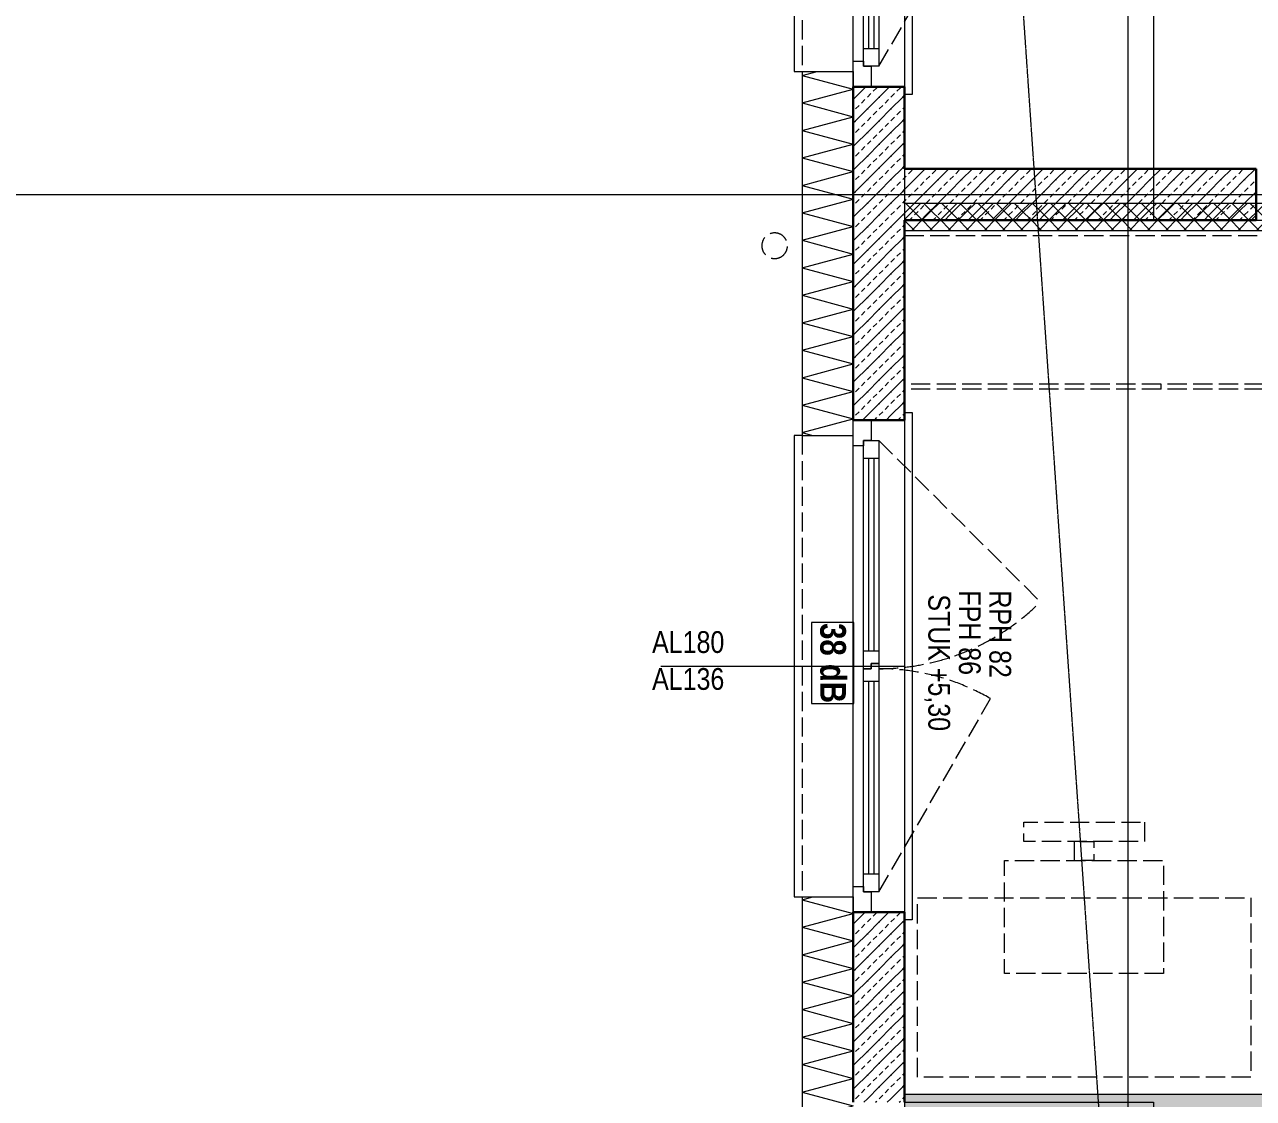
# Model space of a CAD drawing. Header units: metres. Extents: x -16782 to 57285, y -22997 to 18599.
# Drawn here: x 9652 to 14444, y -2366 to 1823 of the extents above; entities that cross this region are included whole.
import ezdxf
from ezdxf.enums import TextEntityAlignment as Align

# ---------------------------------------------------------------- set-up
doc = ezdxf.new("R2010")
doc.units = ezdxf.units.M
doc.header["$MEASUREMENT"] = 0
doc.linetypes.add('Strichlinie eng', pattern=[0.1, 0.075, -0.025])
doc.linetypes.add('Untersicht', pattern=[0.125, 0.1, -0.025])
for name, color, linetype in [('110 Wand Aussen', 7, 'Continuous'), ('11__100 Achsraster', 7, 'Continuous'), ('130 Wand Innen', 7, 'Continuous'), ('220 Bodenaufbau', 7, 'Continuous'), ('510 Moeblierung', 7, 'Continuous'), ('710 Kanal RW', 7, 'Continuous'), ('936 Beschriftung PP Schallschutz', 7, 'Continuous'), ('938 Beschriftung Statik', 7, 'Continuous'), ('Neubau_120 Wand Innen tragend', 7, 'Continuous'), ('Neubau_130 Wand Innen', 7, 'Continuous')]:
    doc.layers.add(name, color=color, linetype=linetype)
doc.styles.add('ERSTELLTER_STIL_1', font='ARIALN.TTF')
doc.styles.add('ERSTELLTER_STIL_3', font='ARIALNB.TTF')
doc.styles.add('ERSTELLTER_STIL_4', font='arialbd.ttf')
doc.linetypes.add('Grenze Bezirk', pattern='A,0,[2,22HAUS116_408 STG1 _ 1.Stock_IndexB_2026-08-161.Shx,S=0.001587,R=0,X=0,Y=0],-0.25,0', length=0.25)
pattern_1 = [(225, (0, 0), (-0.03535534, 0.03535534), [0.05, 0]), (315, (0, 0), (0.03535534, 0.03535534), [0.05, 0])]
pattern_2 = [(45, (0, 0), (-0.04596194, 0.04596194), [0.0195, -0.013]), (45, (-0.02298, 0.02298), (-0.04596194, 0.04596194), [0.065, 0])]

# ---------------------------------------------------------------- blocks, each defined once
blk = doc.blocks.new('Decke_4_1', base_point=(15.3798, 15.651))
at = {"layer": '220 Bodenaufbau', "color": 7, "linetype": 'Continuous', "lineweight": 13, "flags": 128}
blk.add_lwpolyline([(15.3798, 15.651), (10.06, 15.651), (10.06, 12.8333), (15.68, 12.8333), (15.68, 12.9333), (17.44, 12.9333), (17.44, 13.0333), (20.24, 13.0333), (20.24, 12.8833), (21.32, 12.8833), (21.32, 13.0333), (21.52, 13.0333), (21.52, 13.591), (21.52, 15.651), (19.6998, 15.651), (19.6998, 14.431), (19.6998, 14.241), (15.3798, 14.241), (15.3798, 14.431)], close=True, dxfattribs=at)
blk = doc.blocks.new('Garderobe 01 27[24]_1', base_point=(11.09, 12.1733))
at = {"layer": '510 Moeblierung', "color": 253, "linetype": 'Strichlinie eng', "lineweight": 9, "true_color": 0x9f9f9f}
for p, q in [((11.09, 12.1933), (9.09, 12.1933)), ((10.09, 12.1733), (10.09, 12.1933)), ((11.09, 12.1733), (11.09, 12.1933))]:
    blk.add_line(p, q, dxfattribs=at)
at = {"layer": '510 Moeblierung', "color": 253, "linetype": 'Strichlinie eng', "lineweight": 9, "true_color": 0x9f9f9f, "flags": 128}
blk.add_lwpolyline([(11.09, 12.1733), (9.09, 12.1733), (9.09, 12.7733), (11.09, 12.7733)], close=True, dxfattribs=at)
blk = doc.blocks.new('Büroarbeitsplatz 27[25]_1', base_point=(10.44, 9.4899))
at = {"layer": '510 Moeblierung', "color": 253, "linetype": 'Strichlinie eng', "lineweight": 9, "true_color": 0x9f9f9f, "flags": 128}
for points in [[(10.025, 10.4849), (10.025, 10.4099), (9.555, 10.4099), (9.555, 10.4849)], [(9.7525, 10.3349), (9.7525, 10.4099), (9.8275, 10.4099), (9.8275, 10.3349)], [(10.1, 9.8949), (9.48, 9.8949), (9.48, 10.3349), (10.1, 10.3349)], [(10.44, 9.4899), (9.14, 9.4899), (9.14, 10.1899), (10.44, 10.1899)]]:
    blk.add_lwpolyline(points, close=True, dxfattribs=at)
blk = doc.blocks.new('Wand_4_1', base_point=(14.08, 9.422))
at = {"layer": '130 Wand Innen', "linetype": 'Continuous', "lineweight": 13, "true_color": 0xa7a7a7}
h = blk.add_hatch(dxfattribs=at)
h.set_pattern_fill('GIPSKARTONWAND_0001', color=253, style=0, pattern_type=2)
h.set_pattern_definition(pattern_1)
h.paths.add_polyline_path([(14.08, 9.422), (9.09, 9.422), (9.09, 9.317), (14.08, 9.317)])
h = blk.add_hatch(dxfattribs=at)
h.set_pattern_fill('GIPSKARTONWAND_0001', color=253, style=0, pattern_type=2)
h.set_pattern_definition(pattern_1)
h.paths.add_polyline_path([(14.08, 9.422), (14.08, 9.317), (14.185, 9.317), (14.185, 9.422)])
at = {"layer": '130 Wand Innen', "color": 7, "linetype": 'Continuous', "lineweight": 13, "flags": 128}
for points in [[(12.6151, 9.422), (9.09, 9.422)], [(9.09, 9.422), (9.09, 9.317)], [(14.08, 9.422), (12.7201, 9.422)], [(9.09, 9.317), (14.08, 9.317)]]:
    blk.add_lwpolyline(points, dxfattribs=at)
at = {"layer": 'Neubau_130 Wand Innen', "color": 7, "linetype": 'Continuous', "lineweight": 13}
blk.add_line((14.185, 9.317), (14.185, 9.422), dxfattribs=at)
blk = doc.blocks.new('Wand_5_1', base_point=(12.1151, 12.7933))
at = {"layer": '130 Wand Innen', "linetype": 'Continuous', "lineweight": 13, "true_color": 0xa7a7a7}
h = blk.add_hatch(dxfattribs=at)
h.set_pattern_fill('GIPSKARTONWAND_0001', color=253, style=0, pattern_type=2)
h.set_pattern_definition([(44.99998, (0, 0), (-0.03535533, 0.03535535), [0.05, 0]), (134.99998, (0, 0), (0.03535535, 0.03535533), [0.05, 0])])
h.paths.add_polyline_path([(12.1151, 12.8983), (9.09, 12.8983), (9.09, 12.7933), (12.1151, 12.7933)])
at = {"layer": '130 Wand Innen', "color": 7, "linetype": 'Continuous', "lineweight": 13, "flags": 128}
for points in [[(12.1151, 12.8983), (9.09, 12.8983)], [(9.09, 12.8983), (9.09, 12.7933)], [(12.1151, 12.7933), (12.1151, 12.8983)], [(9.09, 12.7933), (12.1151, 12.7933)]]:
    blk.add_lwpolyline(points, dxfattribs=at)
blk = doc.blocks.new('Decke_9_1', base_point=(9.73, 15.651))
at = {"layer": '220 Bodenaufbau', "color": 7, "linetype": 'Continuous', "lineweight": 13, "flags": 128}
blk.add_lwpolyline([(9.73, 15.651), (9.09, 15.651), (9.09, 12.7733), (9.09, 9.392), (10.06, 9.392), (10.06, -0.12), (24.87, -0.12), (24.87, 9.1929), (26.44, 9.1929), (26.44, 13.0333), (23.6, 13.0333), (23.6, 13.591), (21.7, 13.591), (21.7, 12.8333), (17.64, 12.8333), (17.64, 12.4833), (16.64, 12.4833), (16.64, 12.8333), (13.9801, 12.8333), (13.9801, 15.651)], close=True, dxfattribs=at)
blk = doc.blocks.new('Standard-Rastermarker')
at = {"layer": '11__100 Achsraster', "color": 8, "linetype": 'Grenze Bezirk', "lineweight": 5}
blk.add_line((1, 0), (28.1323, 0), dxfattribs=at)
at = {"layer": '11__100 Achsraster', "color": 8, "lineweight": 5, "style": 'ERSTELLTER_STIL_4'}
blk.add_attdef('AC_MarkerText_1', text='', height=0.2, rotation=270, dxfattribs=at).set_placement((29.5281, -0.0457), align=Align.TOP_CENTER)
blk = doc.blocks.new('*X1098')
at = {"layer": '110 Wand Aussen', "color": 7, "linetype": 'Continuous', "lineweight": 5}
for p, q in [((8.69, 10.1821), (8.7318, 10.1933)), ((8.69, 10.1821), (8.89, 10.1285)), ((8.69, 10.0749), (8.89, 10.1285)), ((8.69, 10.0749), (8.89, 10.0213)), ((8.69, 9.9677), (8.89, 10.0213)), ((8.69, 9.9677), (8.89, 9.9141)), ((8.69, 9.8605), (8.89, 9.9141)), ((8.69, 9.8605), (8.89, 9.8069)), ((8.69, 9.7534), (8.89, 9.8069)), ((8.69, 9.7534), (8.89, 9.6998)), ((8.69, 9.6462), (8.89, 9.6998)), ((8.69, 9.6462), (8.89, 9.5926)), ((8.69, 9.539), (8.89, 9.5926)), ((8.69, 9.539), (8.89, 9.4854)), ((8.69, 9.4318), (8.89, 9.4854)), ((8.69, 9.4318), (8.89, 9.3782)), ((8.69, 9.3246), (8.89, 9.3782)), ((8.69, 9.3246), (8.89, 9.271)), ((8.69, 9.2175), (8.89, 9.271)), ((8.69, 9.2175), (8.8132, 9.1844)), ((8.69, 9.1103), (8.7279, 9.1204)), ((8.69, 9.1103), (8.7079, 9.1055))]:
    blk.add_line(p, q, dxfattribs=at)
blk = doc.blocks.new('*X1099')
at = {"layer": '110 Wand Aussen', "color": 7, "linetype": 'Continuous', "lineweight": 5}
for p, q in [((8.69, 13.3975), (8.749, 13.4133)), ((8.69, 13.3975), (8.89, 13.3439)), ((8.69, 13.2903), (8.89, 13.3439)), ((8.69, 13.2903), (8.89, 13.2367)), ((8.69, 13.1831), (8.89, 13.2367)), ((8.69, 13.1831), (8.89, 13.1295)), ((8.69, 13.0759), (8.89, 13.1295)), ((8.69, 13.0759), (8.89, 13.0223)), ((8.69, 12.9687), (8.89, 13.0223)), ((8.69, 12.9687), (8.89, 12.9152)), ((8.69, 12.8616), (8.89, 12.9152)), ((8.69, 12.8616), (8.89, 12.808)), ((8.69, 12.7544), (8.89, 12.808)), ((8.69, 12.7544), (8.89, 12.7008)), ((8.69, 12.6472), (8.89, 12.7008)), ((8.69, 12.6472), (8.89, 12.5936)), ((8.69, 12.54), (8.89, 12.5936)), ((8.69, 12.54), (8.89, 12.4864)), ((8.69, 12.4328), (8.89, 12.4864)), ((8.69, 12.4328), (8.89, 12.3793)), ((8.69, 12.3257), (8.89, 12.3793)), ((8.69, 12.3257), (8.89, 12.2721)), ((8.69, 12.2185), (8.89, 12.2721)), ((8.69, 12.2185), (8.89, 12.1649)), ((8.69, 12.1113), (8.89, 12.1649)), ((8.69, 12.1113), (8.89, 12.0577)), ((8.69, 12.0041), (8.89, 12.0577)), ((8.69, 12.0041), (8.7305, 11.9933))]:
    blk.add_line(p, q, dxfattribs=at)
blk = doc.blocks.new('Kombi-Fenster 2-Fl 27_16')
at = {"layer": '110 Wand Aussen', "color": 7, "linetype": 'Strichlinie eng', "lineweight": 13}
for p, q in [((-0.88, 0.03), (-0.2507, 0.6593)), ((0.88, 0.03), (0.1266, 0.465)), ((-0.96, 0.13), (0.96, 0.13)), ((-0.9, -0.27), (0.9, -0.27))]:
    blk.add_line(p, q, dxfattribs=at)
at = {"layer": '110 Wand Aussen', "color": 7, "linetype": 'Continuous', "lineweight": 13}
for p, q in [((-0.99, 0.13), (-0.99, 0.16)), ((-0.99, 0.16), (0.99, 0.16)), ((0.99, 0.16), (0.99, 0.13)), ((-0.96, 0), (-0.88, 0)), ((-0.88, -0.03), (-0.88, 0.03)), ((-0.88, 0.03), (-0.81, 0.03)), ((-0.88, 0), (-0.88, -0.03)), ((-0.81, 0.03), (-0.06, 0.03)), ((-0.81, 0.03), (-0.81, -0.03)), ((-0.81, 0.01), (-0.06, 0.01)), ((-0.06, -0.03), (-0.06, 0.03)), ((-0.06, 0.03), (-0.01, 0.03)), ((-0.01, 0.03), (-0.01, 0)), ((-0.01, 0), (-0.01, 0.03)), ((-0.01, 0.03), (0.06, 0.03)), ((-0.01, 0), (0.01, 0)), ((0.01, 0), (-0.01, 0)), ((0.01, 0), (0.01, -0.03)), ((0.01, -0.03), (0.01, 0)), ((0.06, 0.03), (0.81, 0.03)), ((0.06, 0.03), (0.06, -0.03)), ((0.06, 0.01), (0.81, 0.01)), ((0.81, -0.03), (0.81, 0.03)), ((0.81, 0.03), (0.88, 0.03)), ((0.88, 0.03), (0.88, -0.03)), ((0.88, -0.03), (0.88, 0)), ((0.88, 0), (0.96, 0)), ((-0.88, -0.03), (-0.86, -0.03)), ((-0.81, -0.03), (-0.88, -0.03)), ((-0.86, -0.03), (-0.86, -0.07)), ((-0.06, -0.01), (-0.81, -0.01)), ((-0.06, -0.03), (-0.81, -0.03)), ((0.01, -0.03), (-0.06, -0.03)), ((0.06, -0.03), (0.01, -0.03)), ((0.81, -0.01), (0.06, -0.01)), ((0.81, -0.03), (0.06, -0.03)), ((0.88, -0.03), (0.81, -0.03)), ((0.86, -0.07), (0.86, -0.03)), ((0.86, -0.03), (0.88, -0.03)), ((-0.86, -0.07), (-0.96, -0.07)), ((-0.9, -0.07), (-0.96, -0.07)), ((-0.9, -0.07), (-0.96, -0.07)), ((-0.9, -0.27), (-0.9, -0.07)), ((0.86, -0.07), (-0.86, -0.07)), ((0.96, -0.07), (0.86, -0.07)), ((0.9, -0.07), (0.96, -0.07)), ((0.9, -0.07), (0.96, -0.07)), ((0.9, -0.27), (0.9, -0.07)), ((-0.9, -0.27), (-0.9, -0.3)), ((0.9, -0.3), (0.9, -0.27)), ((-0.9, -0.3), (0.9, -0.3))]:
    blk.add_line(p, q, dxfattribs=at)
at = {"layer": '110 Wand Aussen', "color": 7, "linetype": 'Continuous', "lineweight": 30}
for p, q in [((-0.96, 0.13), (-0.99, 0.13)), ((-0.96, 0), (-0.96, 0.13)), ((0.96, 0), (0.96, 0.13)), ((0.96, 0.13), (0.99, 0.13)), ((-0.96, -0.07), (-0.96, 0)), ((-0.96, -0.07), (-0.96, 0)), ((0.96, -0.07), (0.96, 0)), ((0.96, -0.07), (0.96, 0))]:
    blk.add_line(p, q, dxfattribs=at)
at = {"layer": '110 Wand Aussen', "color": 7, "linetype": 'Strichlinie eng', "lineweight": 13}
for centre, radius, start, end in [((-0.88, 0.03), 0.89, 0, 45), ((0.88, 0.03), 0.87, 150, 180)]:
    blk.add_arc(centre, radius, start, end, dxfattribs=at)
blk = doc.blocks.new('F Marker 21_21')
at = {"layer": '110 Wand Aussen', "color": 7, "linetype": 'Continuous', "lineweight": 13}
blk.add_line((0, -0.95), (0, 0), dxfattribs=at)
at = {"layer": '110 Wand Aussen', "color": 7, "lineweight": 13, "style": 'ERSTELLTER_STIL_1'}
for tag, rotation, p in [('AC_SillPrefix', 360, (-0.2694, 0.331)), ('AC_CustomText_7', 360, (-0.2694, 0.212)), ('AC_SillPrefix_STUK', 360, (-0.2694, 0.0775)), ('gs_width_select_pref_50_0', 90, (0, -0.9585)), ('gs_width_select_pref_50_1', 90, (0.144, -0.9585))]:
    blk.add_attdef(tag, text='', height=0.085, rotation=rotation, dxfattribs=at).set_placement(p, align=Align.BOTTOM_LEFT)
blk = doc.blocks.new('Wand_218_1', base_point=(8.69, 15.9961))
at = {"layer": '110 Wand Aussen', "linetype": 'Continuous', "lineweight": 0, "true_color": 0x000000}
h = blk.add_hatch(dxfattribs=at)
h.set_pattern_fill('BETON__BEWEHRT_SN46_0001', color=18, style=0, pattern_type=2)
h.set_pattern_definition(pattern_2)
h.paths.add_polyline_path([(8.89, 12.0533), (8.96, 12.0533), (9.09, 12.0533), (9.09, 13.3533), (8.96, 13.3533), (8.89, 13.3533)])
h = blk.add_hatch(dxfattribs=at)
h.set_pattern_fill('BETON__BEWEHRT_SN46_0001', color=18, style=0, pattern_type=2)
h.set_pattern_definition(pattern_2)
h.paths.add_polyline_path([(8.89, 9.392), (9.09, 9.392), (9.09, 10.1333), (8.96, 10.1333), (8.89, 10.1333)])
at = {"layer": '110 Wand Aussen', "color": 7, "linetype": 'Continuous', "lineweight": 13}
for p, q in [((8.69, 13.4133), (8.89, 13.4133)), ((8.89, 13.4133), (8.89, 13.3533)), ((8.89, 11.9933), (8.89, 12.0533)), ((8.69, 11.9933), (8.89, 11.9933)), ((8.69, 10.1933), (8.89, 10.1933)), ((8.89, 10.1933), (8.89, 10.1333))]:
    blk.add_line(p, q, dxfattribs=at)
at = {"layer": '110 Wand Aussen', "color": 7, "linetype": 'Continuous', "lineweight": 30}
for p, q in [((8.89, 13.3533), (8.89, 12.0533)), ((8.89, 13.3533), (8.96, 13.3533)), ((8.96, 13.3533), (9.09, 13.3533)), ((9.09, 13.3533), (9.09, 13.3233)), ((9.09, 12.0533), (9.09, 12.0833)), ((8.89, 12.0533), (8.96, 12.0533)), ((8.96, 12.0533), (9.09, 12.0533)), ((8.89, 10.1333), (8.89, 9.392)), ((8.89, 10.1333), (8.96, 10.1333)), ((8.96, 10.1333), (9.09, 10.1333)), ((9.09, 10.1333), (9.09, 10.1033))]:
    blk.add_line(p, q, dxfattribs=at)
at = {"layer": '110 Wand Aussen', "color": 7, "linetype": 'Continuous', "lineweight": 13, "flags": 128}
for points in [[(8.69, 13.4133), (8.69, 11.9933)], [(8.69, 10.1933), (8.69, 9.092)]]:
    blk.add_lwpolyline(points, dxfattribs=at)
at = {"layer": '110 Wand Aussen', "color": 7, "linetype": 'Continuous', "lineweight": 30, "flags": 128}
for points in [[(9.09, 13.0333), (9.09, 13.3533)], [(9.09, 12.0533), (9.09, 12.8333)], [(9.09, 9.392), (9.09, 10.1333)]]:
    blk.add_lwpolyline(points, dxfattribs=at)
at = {"layer": '110 Wand Aussen', "color": 7, "linetype": 'Continuous', "lineweight": 13, "rotation": 270.0000000000001}
for p in [(8.96, 14.3133), (8.96, 11.0933)]:
    blk.add_blockref('Kombi-Fenster 2-Fl 27_16', p, dxfattribs=at)
at = {"layer": '110 Wand Aussen', "color": 7, "lineweight": 30}
for name in ['*X1099', '*X1098']:
    blk.add_blockref(name, (0, 0), dxfattribs=at)
at = {"layer": '110 Wand Aussen', "color": 7, "lineweight": 13}
ref = blk.add_blockref('F Marker 21_21', (9.09, 11.0933), dxfattribs=dict(at, rotation=270))
ref.add_attrib('gs_width_select_pref_50', 'AL180', dxfattribs={"color": 7, "lineweight": 13, "height": 0.085, "rotation": 360, "style": 'ERSTELLTER_STIL_1'}).set_placement((8.1055, 11.1193), align=Align.BOTTOM_LEFT)
ref.add_attrib('gs_width_select_pref_50_1', 'AL136', dxfattribs={"color": 7, "lineweight": 13, "height": 0.085, "rotation": 360, "style": 'ERSTELLTER_STIL_1'}).set_placement((8.1055, 10.9753), align=Align.BOTTOM_LEFT)
ref.add_attrib('AC_SillPrefix', 'RPH 82', dxfattribs={"color": 7, "lineweight": 13, "height": 0.085, "rotation": 270, "style": 'ERSTELLTER_STIL_1'}).set_placement((9.395, 11.3887), align=Align.BOTTOM_LEFT)
ref.add_attrib('AC_CustomText_7', 'FPH 86', dxfattribs={"color": 7, "lineweight": 13, "height": 0.085, "rotation": 270, "style": 'ERSTELLTER_STIL_1'}).set_placement((9.276, 11.3887), align=Align.BOTTOM_LEFT)
ref.add_attrib('AC_SillPrefix_STUK', 'STUK +5,30', dxfattribs={"color": 7, "lineweight": 13, "height": 0.085, "rotation": 270, "style": 'ERSTELLTER_STIL_1'}).set_placement((9.157, 11.3732), align=Align.BOTTOM_LEFT)
blk = doc.blocks.new('Wand_261_1', base_point=(10.4601, 12.8333))
at = {"layer": 'Neubau_120 Wand Innen tragend', "linetype": 'Continuous', "lineweight": 0, "true_color": 0x000000}
h = blk.add_hatch(dxfattribs=at)
h.set_pattern_fill('BETON__BEWEHRT_SN46_0001', color=18, style=0, pattern_type=2)
h.set_pattern_definition(pattern_2)
h.paths.add_polyline_path([(10.4601, 13.0333), (9.09, 13.0333), (9.09, 12.8333), (10.4601, 12.8333)])
at = {"layer": 'Neubau_120 Wand Innen tragend', "color": 7, "linetype": 'Continuous', "lineweight": 30, "flags": 128}
for points in [[(10.4601, 13.0333), (9.09, 13.0333)], [(10.4601, 12.8333), (10.4601, 13.0333)], [(9.09, 12.8333), (10.4601, 12.8333)]]:
    blk.add_lwpolyline(points, dxfattribs=at)
blk = doc.blocks.new('Standard-Rastermarker_12')
at = {"layer": '11__100 Achsraster', "color": 8, "linetype": 'Grenze Bezirk', "lineweight": 5}
blk.add_line((1, 0), (34.397, 0), dxfattribs=at)
at = {"layer": '11__100 Achsraster', "color": 8, "lineweight": 5, "style": 'ERSTELLTER_STIL_4'}
for tag, p in [('AC_MarkerText_1_0', (-0.25, 0.1)), ('AC_MarkerText_1_1', (35.647, 0.1))]:
    blk.add_attdef(tag, text='', height=0.2, dxfattribs=at).set_placement(p, align=Align.TOP_CENTER)
blk = doc.blocks.new('Fallrohr Komplex 27_20')
at = {"layer": '710 Kanal RW', "color": 7, "linetype": 'Strichlinie eng', "lineweight": 13, "flags": 128}
blk.add_lwpolyline([(0.05, 0, 1), (-0.05, 0, 1)], format="xyb", close=True, dxfattribs=at)

msp = doc.modelspace()

# ---------------------------------------------------------------- linework, layer by layer
at = {"layer": '936 Beschriftung PP Schallschutz', "color": 7, "linetype": 'Continuous', "lineweight": 13, "flags": 128}
msp.add_lwpolyline([(12721.019, -510.17), (12721.019, -825.405), (12885.725, -825.405), (12885.725, -510.17), (12721.019, -510.17)], close=True, dxfattribs=at)
at = {"layer": '938 Beschriftung Statik', "color": 139, "linetype": 'Untersicht', "lineweight": 13, "true_color": 0x2c655e}
msp.add_lwpolyline([(13853.568, -2581.08), (12883.607, 11498.597)], dxfattribs=at)

# ---------------------------------------------------------------- block references
at = {"layer": '110 Wand Aussen', "color": 7, "lineweight": 30, "xscale": 1000, "yscale": 1000, "zscale": 1000}
msp.add_blockref('Wand_218_1', (12683.607, 4222.982), dxfattribs=at)
at = {"layer": '11__100 Achsraster', "color": 7, "linetype": 'Continuous', "lineweight": 18, "xscale": 1000, "yscale": 1000, "zscale": 1000, "rotation": 270}
msp.add_blockref('Standard-Rastermarker_12', (13953.568, 18085.719), dxfattribs=at)
at = {"layer": '11__100 Achsraster', "color": 7, "linetype": 'Continuous', "lineweight": 18, "xscale": 1000, "yscale": 1000, "zscale": 1000}
msp.add_blockref('Standard-Rastermarker', (7507.422, 1160.163), dxfattribs=at)
at = {"layer": '130 Wand Innen', "color": 7, "lineweight": 30, "xscale": 1000, "yscale": 1000, "zscale": 1000}
for name, p in [('Wand_5_1', (16108.663, 1020.165)), ('Wand_4_1', (18073.607, -2351.083))]:
    msp.add_blockref(name, p, dxfattribs=at)
at = {"layer": '220 Bodenaufbau', "color": 7, "linetype": 'Continuous', "lineweight": 13, "xscale": 1000, "yscale": 1000, "zscale": 1000}
for name, p in [('Decke_9_1', (13723.609, 3877.922)), ('Decke_4_1', (19373.404, 3877.921))]:
    msp.add_blockref(name, p, dxfattribs=at)
at = {"layer": '510 Moeblierung', "color": 253, "linetype": 'Strichlinie eng', "lineweight": 9, "true_color": 0x9f9f9f, "xscale": 1000, "yscale": 1000, "zscale": 1000}
for name, p in [('Garderobe 01 27[24]_1', (15083.607, 400.166)), ('Büroarbeitsplatz 27[25]_1', (14433.608, -2283.192))]:
    msp.add_blockref(name, p, dxfattribs=at)
at = {"layer": '710 Kanal RW', "color": 7, "linetype": 'Continuous', "lineweight": 13, "xscale": 1000, "yscale": 1000, "zscale": 1000, "rotation": 270.0000199567416}
msp.add_blockref('Fallrohr Komplex 27_20', (12576.838, 960.16), dxfattribs=at)
at = {"layer": 'Neubau_120 Wand Innen tragend', "color": 7, "lineweight": 30, "xscale": 1000, "yscale": 1000, "zscale": 1000}
msp.add_blockref('Wand_261_1', (14453.698, 1060.161), dxfattribs=at)

# ---------------------------------------------------------------- texts
at = {"layer": '936 Beschriftung PP Schallschutz', "color": 7, "linetype": 'Continuous', "lineweight": 13, "insert": (12854.774, -667.788), "char_height": 100, "attachment_point": 2, "rotation": 270, "style": 'ERSTELLTER_STIL_3'}
msp.add_mtext('\\A1;{\\pqc;\\fArial Narrow|b1|i0|c0|p0;\\W1.000000;38 dB}', dxfattribs=at)

doc.saveas('drawing.dxf')
